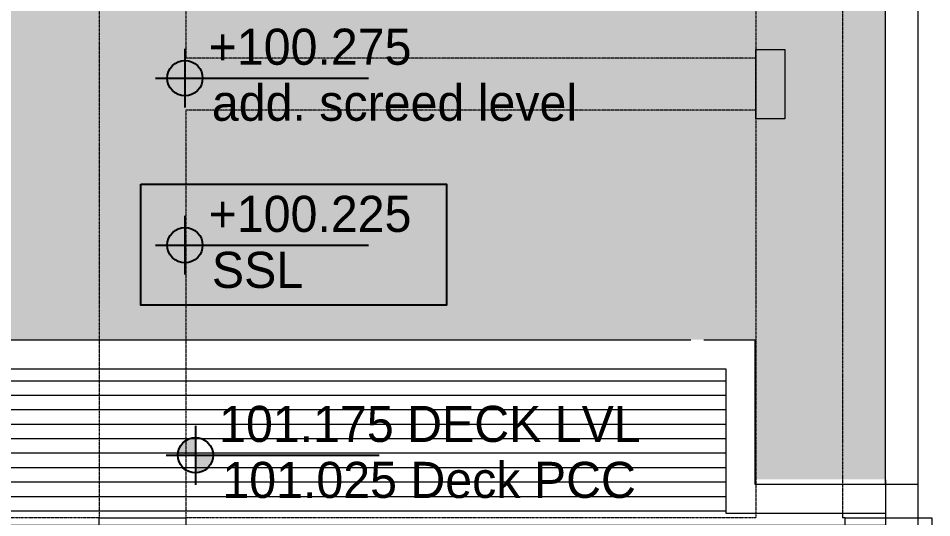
# Model space of a CAD drawing. Header units: millimetres. Extents: x 7964926 to 16080295, y -6277184 to -2986664.
# Drawn here: x 8109061 to 8116961, y -3115310 to -3110989 of the extents above; entities that cross this region are included whole.
import ezdxf

# ---------------------------------------------------------------- set-up
doc = ezdxf.new("R2010")
doc.units = ezdxf.units.MM
doc.header["$LTSCALE"] = 2000
doc.header["$MEASUREMENT"] = 0
doc.linetypes.add('HIDDEN', pattern=[0.375, 0.25, -0.125])
for name, color, linetype, lineweight in [('L-ELE1', 34, 'Continuous', 20), ('L-HATCH', 8, 'Continuous', 5), ('L-HATCH-1', 9, 'Continuous', 5), ('STR-Podium Beam', 8, 'Continuous', 15), ('STR-Podium Column', 250, 'Continuous', 15)]:
    doc.layers.add(name, color=color, linetype=linetype, lineweight=lineweight)
doc.layers.add('L-FL', color=7, linetype='Continuous')
doc.styles.add('Century Gothic', font='GOTHIC.TTF')
doc.styles.get("Standard").update_dxf_attribs({"font": 'romans.shx', "width": 0.75})
pattern_1 = [(180, (0, 0), (-7.105427357601002e-15, -125), [])]
pattern_2 = [(0, (0.1326888995245099, -1.899152994155884e-05), (0, 249.9808813888389), [249.9808813888389, -249.9808813888389]), (45, (250.113570288755, -1.899152994155884e-05), (0, 249.9808813879382), [62.49522034720972, -228.5359121063822, 62.49522034720972, -353.5263527938022])]

# ---------------------------------------------------------------- blocks, each defined once
blk = doc.blocks.new('finish lvl')
h = blk.add_hatch(color=256)
edge = h.paths.add_edge_path()
edge.add_ellipse((0.03779312691722225, 0.003030802937928456), major_axis=(-0.030468540123942, 0.030468540123942), ratio=0.9999999999984531, start_angle=-45.0000000000443, end_angle=45.00000000010281)
edge.add_line((-0.005295895751714852, 0.003030802937701083), (0.03779312691722236, 0.003030802937701083))
edge.add_line((0.03779312691722225, 0.003030802937928456), (0.03779312691722225, 0.04611982560686556))
edge = h.paths.add_edge_path()
edge.add_ellipse((0.03779312691722225, 0.003030802937928456), major_axis=(-0.030468540123909, 0.030468540123909), ratio=0.9999999999995983, start_angle=134.9999999999885, end_angle=224.999999999953)
edge.add_line((0.0808821495866141, 0.003030802938383204), (0.03779312691767689, 0.003030802938383204))
edge.add_line((0.03779312691722225, 0.003030802937928456), (0.03779312691722225, -0.04005821973088135))
for p, q in [((0.03779312691676751, 0.07484584072017242), (0.03779312691722225, -0.06878423484386076)), ((-0.03402191086343009, 0.00303080293815583), (0.4857257542894331, 0.003030802937473709))]:
    blk.add_line(p, q)
blk.add_ellipse((0.037793126917677, 0.00303080293815583), major_axis=(-0.030468540123953, 0.030468540123953), ratio=0.9999999999978331, start_param=1.570796326794534, end_param=7.85398163397412)
at = {"layer": 'L-FL'}
for tag, p in [('%%P0.00', (0.1256311287966128, 0.03566715156830469)), ('FIN.LVL.', (0.1074625354408454, -0.1030079454646966))]:
    blk.add_attdef(tag, p, '', height=0.08000000000000004, dxfattribs=at)

msp = doc.modelspace()

# ---------------------------------------------------------------- hatches: boundary and pattern name
at = {"layer": 'L-HATCH'}
h = msp.add_hatch(dxfattribs=at)
h.set_pattern_fill('FLEX', color=144, scale=999.9235255553555)
h.set_pattern_definition(pattern_2)
edge = h.paths.add_edge_path()
edge.add_line((8105716.184867311, -3113770.825461352), (8109817.136934438, -3113770.825461352))
edge.add_line((8109817.136934438, -3113770.825461352), (8115440.507234343, -3113770.825461352))
edge.add_line((8115440.507234343, -3113770.825461352), (8115440.507300255, -3114976.500117209))
edge.add_line((8115440.507300255, -3114976.500117209), (8116561.676923888, -3114976.500117208))
edge.add_line((8116561.676923888, -3114976.500117208), (8116561.676857978, -3110650.977637717))
edge.add_line((8116561.676857978, -3110650.977637717), (8115336.72906274, -3110650.977637717))
edge.add_arc((8115558.208067137, -3110490.784043667), 273.3403317537674, 168.3404415598616, 215.8778472101862, ccw=False)
edge.add_arc((8115670.077083364, -3110439.953841322), 379.5947891880553, 132.704076375571, 179.3342211106306, ccw=False)
edge.add_line((8115412.631359465, -3110161.002406077), (8115584.450902899, -3109978.946432582))
edge.add_arc((8115431.83823369, -3109807.014207944), 229.8941423174021, 311.593308730179, 359.1155378400141)
edge.add_line((8115661.704985345, -3109810.562891565), (8115661.704985343, -3109311.677317603))
edge.add_arc((8115431.838233678, -3109315.226001203), 229.8941423273329, 0.8844621546085707, 48.40669126983853)
edge.add_line((8115584.450902893, -3109143.293776557), (8115412.631357814, -3108961.237801318))
edge.add_arc((8115670.077173411, -3108682.286322148), 379.5948836580907, 180.6572865164933, 227.2959179498542, ccw=False)
edge.add_line((8115290.507267299, -3108686.640868476), (8115290.507267299, -3107835.606628669))
edge.add_line((8115290.507267299, -3107835.606628669), (8105681.12302509, -3107835.606628669))
edge.add_line((8105681.12302509, -3107835.606628669), (8105681.12302509, -3111427.340725018))
edge.add_arc((8105286.630053628, -3111432.042944109), 394.5209948744404, -47.220570365164974, 0.6829134341969052, ccw=False)
edge.add_line((8105554.579969319, -3111721.610998421), (8105382.163696885, -3111904.214344855))
edge.add_arc((8105524.863460223, -3112064.978768239), 214.9614437118695, 131.5933087295775, 180.9146674386749)
edge.add_line((8105309.929407173, -3112068.410258021), (8105309.92940717, -3112560.198464771))
edge.add_arc((8105433.870896074, -3112598.70973077), 129.7867877735875, 162.738865126319, 246.7555357099193)
edge.add_line((8105382.649880407, -3112717.961639915), (8105554.930241088, -3112900.505884599))
edge.add_arc((8105286.839509692, -3113189.657413231), 394.311104041888, 0.6253859134362756, 47.16444589751018, ccw=False)
edge.add_line((8105681.127125216, -3113185.353575923), (8105681.127125216, -3113685.767719257))
edge.add_arc((8105760.727279698, -3113702.713039739), 81.38383426657452, 167.9822433227928, 236.8171471052329)
edge = h.paths.add_edge_path()
edge.add_line((8105151.037281119, -3127761.98386134), (8105131.564699802, -3127747.865067179))
edge.add_line((8105131.564699802, -3127747.865067179), (8105131.166725991, -3127733.379495986))
edge.add_arc((8105138.946737049, -3127749.178874682), 17.61104594344128, 116.2167936396463, 313.3561983986538)
edge = h.paths.add_edge_path()
edge.add_line((8105681.127125218, -3119085.47625423), (8105681.127125216, -3128334.768865618))
edge.add_line((8105681.127125216, -3128334.768865618), (8105706.509442106, -3135932.662485861))
edge.add_line((8105706.509442106, -3135932.662485861), (8115315.871309577, -3135847.268198682))
edge.add_line((8115315.871309577, -3135847.268198682), (8115290.973914308, -3134308.073934934))
edge.add_arc((8115650.330909558, -3134289.441422008), 359.8397151137417, 128.7613783150329, 182.9681047922072, ccw=False)
edge.add_line((8115425.04305936, -3134008.852745959), (8115827.452129106, -3133717.081935965))
edge.add_arc((8115794.735602492, -3133685.117337495), 45.73955256666306, 315.6660423493832, 361.0368023923993)
edge.add_line((8115840.467666525, -3133684.289697311), (8115840.467666526, -3133137.021195543))
edge.add_arc((8115794.735602491, -3133137.848835721), 45.73955256920438, 1.036802385337328, 63.77729529583176)
edge.add_line((8115814.946144142, -3133096.816645), (8115453.677766948, -3132834.875314724))
edge.add_arc((8115650.330911179, -3132533.52475044), 359.8397167217655, 180.5415406440998, 236.8726313872316, ccw=False)
edge.add_line((8115290.5072673, -3132536.925785075), (8115290.507267301, -3132487.317886342))
edge.add_line((8115290.507267301, -3132487.317886342), (8115290.507267301, -3122391.089562836))
edge.add_arc((8115650.330909554, -3122387.688526927), 359.8397151085879, 128.7613783187398, 180.5415408493239, ccw=False)
edge.add_line((8115425.043059342, -3122107.099850897), (8115827.452129103, -3121815.32904089))
edge.add_arc((8115794.73560246, -3121783.364442405), 45.73955259806812, 315.6660423625381, 361.0368023817668)
edge.add_line((8115840.467666524, -3121782.53680223), (8115840.467666525, -3121235.268300523))
edge.add_arc((8115794.735602493, -3121236.095940645), 45.739552564477, 1.036802316018615, 63.77729528517038)
edge.add_line((8115814.946144151, -3121195.063749932), (8115453.677766955, -3120933.122419655))
edge.add_arc((8115650.330911158, -3120631.771855378), 359.8397167001379, 180.4295573472582, 236.8726313904736, ccw=False)
edge.add_line((8115290.50130732, -3120634.469616843), (8115333.207416412, -3115976.892942751))
edge.add_line((8115333.207416412, -3115976.892942751), (8105681.127125216, -3115969.965342272))
edge.add_line((8105681.127125216, -3115969.965342272), (8105681.127125216, -3116091.115116857))
edge.add_line((8105681.127125216, -3116091.115116857), (8105681.127125216, -3117329.559584731))
edge.add_arc((8105306.337891366, -3117331.844394577), 374.7961981736775, -53.05827174747958, 0.3492852186719233, ccw=False)
edge.add_line((8105531.591333225, -3117631.399192729), (8105151.372903071, -3117906.613716237))
edge.add_arc((8105164.036669709, -3117936.967828513), 32.8898634461158, 112.6459472224902, 181.9942069846069)
edge.add_line((8105131.166725992, -3117938.112344812), (8105131.166725991, -3118484.086885284))
edge.add_arc((8105185.751352221, -3118475.630506929), 55.23578328838866, 188.8063880770524, 258.2571933847736)
edge.add_line((8105174.509830116, -3118529.710262257), (8105532.282214179, -3118788.66991473))
edge.add_arc((8105306.33589674, -3119087.704514271), 374.7978522973824, 0.34063868648291873, 52.92582108327201, ccw=False)
h = msp.add_hatch(dxfattribs=at)
h.set_pattern_fill('FLEX', color=144, scale=999.9235255553555)
h.set_pattern_definition(pattern_2)
edge = h.paths.add_edge_path()
edge.add_line((8105716.184867311, -3113770.825461352), (8109817.136934438, -3113770.825461352))
edge.add_line((8109817.136934438, -3113770.825461352), (8115440.507234343, -3113770.825461352))
edge.add_line((8115440.507234343, -3113770.825461352), (8115440.507300255, -3114976.500117209))
edge.add_line((8115440.507300255, -3114976.500117209), (8116561.676923888, -3114976.500117208))
edge.add_line((8116561.676923888, -3114976.500117208), (8116561.676857978, -3110650.977637717))
edge.add_line((8116561.676857978, -3110650.977637717), (8115336.72906274, -3110650.977637717))
edge.add_arc((8115558.208067137, -3110490.784043667), 273.3403317537674, 168.3404415598616, 215.8778472101862, ccw=False)
edge.add_arc((8115670.077083364, -3110439.953841322), 379.5947891880553, 132.704076375571, 179.3342211106306, ccw=False)
edge.add_line((8115412.631359465, -3110161.002406077), (8115584.450902899, -3109978.946432582))
edge.add_arc((8115431.83823369, -3109807.014207944), 229.8941423174021, 311.593308730179, 359.1155378400141)
edge.add_line((8115661.704985345, -3109810.562891565), (8115661.704985343, -3109311.677317603))
edge.add_arc((8115431.838233678, -3109315.226001203), 229.8941423273329, 0.8844621546085707, 48.40669126983853)
edge.add_line((8115584.450902893, -3109143.293776557), (8115412.631357814, -3108961.237801318))
edge.add_arc((8115670.077173411, -3108682.286322148), 379.5948836580907, 180.6572865164933, 227.2959179498542, ccw=False)
edge.add_line((8115290.507267299, -3108686.640868476), (8115290.507267299, -3107835.606628669))
edge.add_line((8115290.507267299, -3107835.606628669), (8105681.12302509, -3107835.606628669))
edge.add_line((8105681.12302509, -3107835.606628669), (8105681.12302509, -3111427.340725018))
edge.add_arc((8105286.630053628, -3111432.042944109), 394.5209948744404, -47.220570365164974, 0.6829134341969052, ccw=False)
edge.add_line((8105554.579969319, -3111721.610998421), (8105382.163696885, -3111904.214344855))
edge.add_arc((8105524.863460223, -3112064.978768239), 214.9614437118695, 131.5933087295775, 180.9146674386749)
edge.add_line((8105309.929407173, -3112068.410258021), (8105309.92940717, -3112560.198464771))
edge.add_arc((8105433.870896074, -3112598.70973077), 129.7867877735875, 162.738865126319, 246.7555357099193)
edge.add_line((8105382.649880407, -3112717.961639915), (8105554.930241088, -3112900.505884599))
edge.add_arc((8105286.839509692, -3113189.657413231), 394.311104041888, 0.6253859134362756, 47.16444589751018, ccw=False)
edge.add_line((8105681.127125216, -3113185.353575923), (8105681.127125216, -3113685.767719257))
edge.add_arc((8105760.727279698, -3113702.713039739), 81.38383426657452, 167.9822433227928, 236.8171471052329)
edge = h.paths.add_edge_path()
edge.add_line((8105151.037281119, -3127761.98386134), (8105131.564699802, -3127747.865067179))
edge.add_line((8105131.564699802, -3127747.865067179), (8105131.166725991, -3127733.379495986))
edge.add_arc((8105138.946737049, -3127749.178874682), 17.61104594344128, 116.2167936396463, 313.3561983986538)
edge = h.paths.add_edge_path()
edge.add_line((8105681.127125218, -3119085.47625423), (8105681.127125216, -3128334.768865618))
edge.add_line((8105681.127125216, -3128334.768865618), (8105706.509442106, -3135932.662485861))
edge.add_line((8105706.509442106, -3135932.662485861), (8115315.871309577, -3135847.268198682))
edge.add_line((8115315.871309577, -3135847.268198682), (8115290.973914308, -3134308.073934934))
edge.add_arc((8115650.330909558, -3134289.441422008), 359.8397151137417, 128.7613783150329, 182.9681047922072, ccw=False)
edge.add_line((8115425.04305936, -3134008.852745959), (8115827.452129106, -3133717.081935965))
edge.add_arc((8115794.735602492, -3133685.117337495), 45.73955256666306, 315.6660423493832, 361.0368023923993)
edge.add_line((8115840.467666525, -3133684.289697311), (8115840.467666526, -3133137.021195543))
edge.add_arc((8115794.735602491, -3133137.848835721), 45.73955256920438, 1.036802385337328, 63.77729529583176)
edge.add_line((8115814.946144142, -3133096.816645), (8115453.677766948, -3132834.875314724))
edge.add_arc((8115650.330911179, -3132533.52475044), 359.8397167217655, 180.5415406440998, 236.8726313872316, ccw=False)
edge.add_line((8115290.5072673, -3132536.925785075), (8115290.507267301, -3132487.317886342))
edge.add_line((8115290.507267301, -3132487.317886342), (8115290.507267301, -3122391.089562836))
edge.add_arc((8115650.330909554, -3122387.688526927), 359.8397151085879, 128.7613783187398, 180.5415408493239, ccw=False)
edge.add_line((8115425.043059342, -3122107.099850897), (8115827.452129103, -3121815.32904089))
edge.add_arc((8115794.73560246, -3121783.364442405), 45.73955259806812, 315.6660423625381, 361.0368023817668)
edge.add_line((8115840.467666524, -3121782.53680223), (8115840.467666525, -3121235.268300523))
edge.add_arc((8115794.735602493, -3121236.095940645), 45.739552564477, 1.036802316018615, 63.77729528517038)
edge.add_line((8115814.946144151, -3121195.063749932), (8115453.677766955, -3120933.122419655))
edge.add_arc((8115650.330911158, -3120631.771855378), 359.8397167001379, 180.4295573472582, 236.8726313904736, ccw=False)
edge.add_line((8115290.50130732, -3120634.469616843), (8115333.207416412, -3115976.892942751))
edge.add_line((8115333.207416412, -3115976.892942751), (8105681.127125216, -3115969.965342272))
edge.add_line((8105681.127125216, -3115969.965342272), (8105681.127125216, -3116091.115116857))
edge.add_line((8105681.127125216, -3116091.115116857), (8105681.127125216, -3117329.559584731))
edge.add_arc((8105306.337891366, -3117331.844394577), 374.7961981736775, -53.05827174747958, 0.3492852186719233, ccw=False)
edge.add_line((8105531.591333225, -3117631.399192729), (8105151.372903071, -3117906.613716237))
edge.add_arc((8105164.036669709, -3117936.967828513), 32.8898634461158, 112.6459472224902, 181.9942069846069)
edge.add_line((8105131.166725992, -3117938.112344812), (8105131.166725991, -3118484.086885284))
edge.add_arc((8105185.751352221, -3118475.630506929), 55.23578328838866, 188.8063880770524, 258.2571933847736)
edge.add_line((8105174.509830116, -3118529.710262257), (8105532.282214179, -3118788.66991473))
edge.add_arc((8105306.33589674, -3119087.704514271), 374.7978522973824, 0.34063868648291873, 52.92582108327201, ccw=False)
at = {"layer": 'L-HATCH-1'}
h = msp.add_hatch(dxfattribs=at)
h.set_pattern_fill('ANSI31', color=8, scale=1000, angle=135)
h.set_pattern_definition(pattern_1)
edge = h.paths.add_edge_path()
edge.add_line((8116561.676857978, -3110400.977637717), (8116561.676857978, -3109809.965259505))
edge.add_line((8116561.676857978, -3109809.965259505), (8120861.386216661, -3109809.965259501))
edge.add_line((8120861.386216661, -3109809.965259501), (8120861.386216657, -3107047.465300776))
edge.add_line((8120861.386216657, -3107047.465300776), (8119811.442320071, -3107047.465300777))
edge.add_line((8119811.442320071, -3107047.465300777), (8119811.330211978, -3102411.19398376))
edge.add_line((8119811.330211978, -3102411.19398376), (8103311.19037584, -3102409.965351868))
edge.add_line((8103311.19037584, -3102409.965351868), (8103311.190375841, -3107009.965297994))
edge.add_line((8103311.190375841, -3107009.965297994), (8102880.487513148, -3107009.965298528))
edge.add_line((8102880.487513148, -3107009.965298528), (8102880.487513147, -3108457.147439276))
edge.add_line((8102880.487513147, -3108457.147439276), (8102412.723362833, -3108462.783119264))
edge.add_line((8102412.723362833, -3108462.783119264), (8102419.922569249, -3109584.965310377))
edge.add_line((8102419.922569249, -3109584.965310377), (8102703.816322662, -3109584.965310376))
edge.add_line((8102703.816322662, -3109584.965310376), (8102703.816322662, -3113534.965310376))
edge.add_line((8102703.816322662, -3113534.965310376), (8102412.723362832, -3113534.965310376))
edge.add_line((8102412.723362832, -3113534.965310376), (8102419.922569244, -3114662.783109311))
edge.add_line((8102419.922569244, -3114662.783109311), (8102880.487513148, -3114657.147449227))
edge.add_line((8102880.487513148, -3114657.147449227), (8102880.487513146, -3116409.96527927))
edge.add_line((8102880.487513146, -3116409.96527927), (8102411.322965985, -3116409.96527927))
edge.add_line((8102411.322965985, -3116409.96527927), (8102413.992901682, -3117536.193983768))
edge.add_line((8102413.992901682, -3117536.193983768), (8102703.704214571, -3117536.193983767))
edge.add_line((8102703.704214571, -3117536.193983767), (8102703.704214569, -3121486.193983767))
edge.add_line((8102703.704214569, -3121486.193983767), (8102411.322965998, -3121484.965310378))
edge.add_line((8102411.322965998, -3121484.965310378), (8102411.322965998, -3122634.965227405))
edge.add_line((8102411.322965998, -3122634.965227405), (8102880.487513147, -3122634.965227405))
edge.add_line((8102880.487513147, -3122634.965227405), (8102880.487513147, -3124334.965227405))
edge.add_line((8102880.487513147, -3124334.965227405), (8102441.322966038, -3124334.965227405))
edge.add_line((8102441.322966038, -3124334.965227405), (8102441.322966024, -3125486.193983769))
edge.add_line((8102441.322966024, -3125486.193983769), (8102703.704214571, -3125486.193983768))
edge.add_line((8102703.704214571, -3125486.193983768), (8102703.704214569, -3129436.193983768))
edge.add_line((8102703.704214569, -3129436.193983768), (8102441.322966026, -3129434.965310379))
edge.add_line((8102441.322966026, -3129434.965310379), (8102441.322966024, -3130584.965310377))
edge.add_line((8102441.322966024, -3130584.965310377), (8102880.487513147, -3130584.965227405))
edge.add_line((8102880.487513147, -3130584.965227405), (8102880.487513147, -3132009.965268764))
edge.add_line((8102880.487513147, -3132009.965268764), (8103311.190375841, -3132009.965350387))
edge.add_line((8103311.190375841, -3132009.965350387), (8103311.19037584, -3134059.963084702))
edge.add_line((8103311.19037584, -3134059.963084702), (8102416.190326491, -3134059.969886513))
edge.add_line((8102416.190326491, -3134059.969886513), (8102416.19032649, -3134347.465310586))
edge.add_line((8102416.19032649, -3134347.465310586), (8102636.322966036, -3134347.465310586))
edge.add_line((8102636.322966036, -3134347.465310586), (8102636.322966036, -3137347.465310586))
edge.add_line((8102636.322966036, -3137347.465310586), (8104143.1326889, -3137347.465310587))
edge.add_line((8104143.1326889, -3137347.465310587), (8105141.28041453, -3137347.46531059))
edge.add_line((8105141.28041453, -3137347.46531059), (8105141.28041453, -3137522.467864247))
edge.add_line((8105141.28041453, -3137522.467864247), (8115941.322966032, -3137522.467864247))
edge.add_line((8115941.322966032, -3137522.467864247), (8115941.322966032, -3137347.46531059))
edge.add_line((8115941.322966032, -3137347.46531059), (8120253.717501316, -3137347.465310592))
edge.add_line((8120253.717501316, -3137347.465310592), (8120253.717501311, -3133785.579647074))
edge.add_line((8120253.717501311, -3133785.579647074), (8118940.190326476, -3133784.350973684))
edge.add_line((8118940.190326476, -3133784.350973684), (8118940.190326478, -3129084.965310378))
edge.add_line((8118940.190326478, -3129084.965310378), (8120253.717501305, -3129086.193983768))
edge.add_line((8120253.717501305, -3129086.193983768), (8120253.717501305, -3125834.08647194))
edge.add_line((8120253.717501305, -3125834.08647194), (8118940.190326476, -3125834.965300784))
edge.add_line((8118940.190326476, -3125834.965300784), (8118940.190326475, -3121134.96530078))
edge.add_line((8118940.190326475, -3121134.96530078), (8120253.717501307, -3121136.193983767))
edge.add_line((8120253.717501307, -3121136.193983767), (8120253.717501309, -3117386.193983771))
edge.add_line((8120253.717501309, -3117386.193983771), (8119541.210857939, -3117386.19398377))
edge.add_line((8119541.210857939, -3117386.19398377), (8118915.190326477, -3117386.19398377))
edge.add_line((8118915.190326477, -3117386.19398377), (8118915.190326477, -3117209.965310378))
edge.add_line((8118915.190326477, -3117209.965310378), (8117742.60878812, -3117209.965310383))
edge.add_line((8117742.60878812, -3117209.965310383), (8117742.60878812, -3115759.965217923))
edge.add_line((8117742.60878812, -3115759.965217923), (8116895.940985912, -3115759.965217922))
edge.add_line((8116895.940985912, -3115759.965217922), (8116711.715412561, -3121149.346814795))
edge.add_line((8116711.715412561, -3121149.346814795), (8116711.163910397, -3121868.830995332))
edge.add_line((8116711.163910397, -3121868.830995332), (8116150.841821559, -3121879.88875505))
edge.add_line((8116150.841821559, -3121879.88875505), (8116017.905224047, -3122020.891132474))
edge.add_line((8116017.905224047, -3122020.891132474), (8115660.934879238, -3122279.716130418))
edge.add_arc((8115725.532238997, -3122386.543727885), 124.8397151091263, 121.1608474873349, 180.0000000002137)
edge.add_line((8115600.692523887, -3122386.543727886), (8115600.708596743, -3124029.443491357))
edge.add_line((8115600.708596743, -3124029.443491357), (8115810.708596743, -3124059.965339752))
edge.add_line((8115810.708596743, -3124059.965339752), (8115810.708596743, -3122909.965319007))
edge.add_line((8115810.708596743, -3122909.965319007), (8116985.708596743, -3122909.965339751))
edge.add_line((8116985.708596743, -3122909.965339751), (8116985.708596743, -3124059.965339752))
edge.add_line((8116985.708596743, -3124059.965339752), (8115600.708596743, -3124059.965298262))
edge.add_line((8115600.708596743, -3124059.965298262), (8115600.708596743, -3130849.312614121))
edge.add_line((8115600.708596743, -3130849.312614121), (8115810.708596743, -3130859.96529826))
edge.add_line((8115810.708596743, -3130859.96529826), (8116985.708596743, -3130859.96529826))
edge.add_line((8116985.708596743, -3130859.96529826), (8116985.708596743, -3132009.965298261))
edge.add_line((8116985.708596743, -3132009.965298261), (8115810.708596743, -3132009.965298261))
edge.add_line((8115810.708596743, -3132009.965298261), (8115810.708596743, -3130859.96529826))
edge.add_line((8115810.708596743, -3130859.96529826), (8115600.708596743, -3130858.049780852))
edge.add_line((8115600.708596743, -3130858.049780852), (8115600.708596743, -3132234.965298261))
edge.add_line((8115600.708596743, -3132234.965298261), (8115600.708596743, -3132534.383148881))
edge.add_arc((8115725.532240612, -3132532.379951403), 124.839716712338, 180.9194164320881, 238.839152724372)
edge.add_line((8115660.934880418, -3132639.207550481), (8116033.320532825, -3132908.404901034))
edge.add_arc((8115869.936931935, -3133136.704036676), 280.7395525654132, 17.753657854552785, 54.41037601374711, ccw=False)
edge.add_line((8116137.306638006, -3133051.099500288), (8116711.715412561, -3133051.099709947))
edge.add_line((8116711.715412561, -3133051.099709947), (8116711.163910397, -3133770.583890484))
edge.add_line((8116711.163910397, -3133770.583890484), (8116961.290214956, -3137582.955752665))
edge.add_line((8116961.290214956, -3137582.955752665), (8105121.6326889, -3137347.465310587))
edge.add_line((8105121.6326889, -3137347.465310587), (8104205.6326889, -3137347.465310586))
edge.add_line((8104205.6326889, -3137347.465310586), (8104378.675898775, -3128643.312272625))
edge.add_line((8104378.675898775, -3128643.312272625), (8105125.645063847, -3127490.693032214))
edge.add_line((8105125.645063847, -3127490.693032214), (8105431.127125215, -3127172.630555966))
edge.add_line((8105431.127125215, -3127172.630555966), (8104323.102814713, -3118537.168929835))
edge.add_line((8104323.102814713, -3118537.168929835), (8104073.017573085, -3106120.077328049))
edge.add_line((8104073.017573085, -3106120.077328049), (8116961.290214954, -3106120.086752391))
edge.add_line((8116961.290214954, -3106120.086752391), (8116961.290214954, -3106988.000018992))
edge.add_line((8116961.290214954, -3106988.000018992), (8116961.190375843, -3107009.965298262))
edge.add_line((8116961.190375843, -3107009.965298262), (8116961.190375843, -3108101.500018992))
edge.add_line((8116961.190375843, -3108101.500018992), (8116960.708596743, -3108159.965343953))
edge.add_line((8116960.708596743, -3108159.965343953), (8115600.708596743, -3108159.965298262))
edge.add_line((8115600.708596743, -3108159.965298262), (8115591.760549638, -3108683.930735458))
edge.add_arc((8115696.330455733, -3108681.64503576), 104.5948836408074, 181.2521776109831, 230.8773361972376)
edge.add_line((8115630.332890569, -3108762.789419892), (8115828.838572207, -3108971.8534567))
edge.add_arc((8115935.806819743, -3108987.670208932), 108.1312888678294, 171.588962854148, 266.2270978451942)
edge.add_line((8115928.691566168, -3109095.567144935), (8116460.468593607, -3109112.3719591))
edge.add_arc((8115636.029509325, -3109381.705228621), 867.3178274210791, -18.79382250750251, 18.091525616182707, ccw=False)
edge.add_line((8116457.105419911, -3109661.123486464), (8115928.691566168, -3109661.523860401))
edge.add_arc((8114798.836981838, -3109304.878861747), 1184.806750824163, 310.3406061359952, 342.4814034222089, ccw=False)
edge.add_arc((8115750.851093821, -3110341.069949554), 227.9594346925773, 144.2702499325668, 195.2362559694539)
edge.add_arc((8115616.697392369, -3110405.687000194), 85.92220461683934, 61.97501844281271, 176.8580662513909, ccw=False)
edge.add_arc((8115677.264776237, -3110416.944865548), 89.4157904567109, 103.0539988727216, 169.7133596809079)
edge.add_line((8115589.286192376, -3110400.977637717), (8117311.190326483, -3110360.403652722))
edge = h.paths.add_edge_path(flags=17)
edge.add_line((8105431.127125215, -3126938.549311741), (8105403.053423803, -3126652.511501126))
edge.add_arc((8105389.756828708, -3126610.931130337), 43.65462949287328, 287.7332668448297, 404.4265933365517)
edge.add_line((8105420.932688941, -3126580.373113142), (8105411.321561492, -3119087.247767612))
edge.add_arc((8105347.084699034, -3119070.080726832), 66.49121586833614, 345.0376007806126, 404.0845611728346)
edge.add_line((8105394.846256386, -3119023.82150692), (8104995.973780564, -3118720.327014512))
edge.add_arc((8105213.277840293, -3118483.911920027), 321.1123654969813, 195.6114146562588, 227.4119210139676, ccw=False)
edge.add_line((8104904.011639876, -3118570.327014512), (8104323.102814713, -3118570.019759343))
edge.add_line((8104323.102814713, -3118570.019759343), (8105431.127125215, -3127099.828189509))
edge.add_line((8105431.127125215, -3127099.828189509), (8105471.132711448, -3127099.828007566))
edge.add_arc((8105590.136276376, -3126984.707782838), 165.573290741909, 163.8126135475489, 224.0497394430217, ccw=False)
edge = h.paths.add_edge_path(flags=17)
edge.add_line((8115624.496884177, -3120703.953801917), (8116018.80702491, -3120996.93351244))
edge.add_arc((8115869.936931939, -3121234.9511416), 280.7395525603951, 17.753657871160613, 57.9757395633647, ccw=False)
edge.add_line((8116137.30663798, -3121149.346605136), (8116711.715412561, -3121149.346814795))
edge.add_line((8116711.715412561, -3121149.346814795), (8116898.6326889, -3116102.500018992))
edge.add_line((8116898.6326889, -3116102.500018992), (8116895.940985912, -3115759.965268178))
edge.add_line((8116895.940985912, -3115759.965268178), (8116561.676857978, -3115759.965167665))
edge.add_line((8116561.676857978, -3115759.965167665), (8116561.676857978, -3115639.837302607))
edge.add_line((8116561.676857978, -3115639.837302607), (8115600.702636761, -3115719.965342272))
edge.add_line((8115600.702636761, -3115719.965342272), (8115600.702636761, -3115760.094155817))
edge.add_line((8115600.702636761, -3115760.094155817), (8115600.702636762, -3120613.000018992))
edge.add_arc((8115733.762581473, -3120626.779733626), 133.7715568500009, 174.0875140150544, 215.233458436352)
edge = h.paths.add_edge_path(flags=16)
edge.add_line((8104312.421790217, -3128667.610513216), (8104911.556814768, -3127859.758453134))
edge.add_arc((8105161.898790051, -3127732.70101807), 280.7395525989976, 206.9094101013066, 221.758967671468)
edge.add_arc((8105173.474667757, -3127772.526474365), 265.5007965567514, 190.1495188532884, 213.6572126423418, ccw=False)
edge.add_line((8104912.128627156, -3127819.312370045), (8105431.127125216, -3127183.797683868))
edge.add_line((8105431.127125216, -3127183.797683868), (8104312.421790217, -3128667.610513216))
edge = h.paths.add_edge_path(flags=17)
edge.add_line((8105431.127125216, -3128181.609089293), (8105431.127125217, -3127191.933323149))
edge.add_line((8105431.127125217, -3127191.933323149), (8105041.19032649, -3127684.965300988))
edge.add_line((8105041.19032649, -3127684.965300988), (8104661.496948195, -3128196.930159139))
edge.add_line((8104661.496948195, -3128196.930159139), (8104378.692008905, -3128643.429906359))
edge.add_line((8104378.692008905, -3128643.429906359), (8104203.1326889, -3137347.465310587))
edge.add_line((8104203.1326889, -3137347.465310587), (8105129.632688899, -3137347.465310587))
edge.add_line((8105129.632688899, -3137347.465310587), (8116961.290214956, -3137573.70787422))
edge.add_line((8116961.290214956, -3137573.70787422), (8116711.163910397, -3133770.583890484))
edge.add_line((8116711.163910397, -3133770.583890484), (8116135.175759252, -3133770.583890484))
edge.add_line((8116135.175759252, -3133770.583890484), (8116059.441634299, -3133906.440549012))
edge.add_line((8116059.441634299, -3133906.440549012), (8115640.71062346, -3134211.014448399))
edge.add_arc((8115680.622833312, -3134290.044611981), 88.53672261290137, 116.7949178054011, 178.1280051066715)
edge.add_line((8115592.133362555, -3134287.152412802), (8115595.932863312, -3136139.965342271))
edge.add_line((8115595.932863312, -3136139.965342271), (8105426.447888371, -3136139.965342271))
edge.add_line((8105426.447888371, -3136139.965342271), (8105416.127125217, -3128336.231064209))
edge.add_line((8105416.127125217, -3128336.231064209), (8105431.127125216, -3128181.609089294))
edge = h.paths.add_edge_path(flags=17)
edge.add_line((8105223.239570512, -3111690.273203996), (8105415.037084311, -3111487.049039368))
edge.add_arc((8105337.93943216, -3111432.216713076), 94.60777966839167, 324.5793274068771, 361.3165928300502)
edge.add_line((8105432.522235106, -3111430.042923595), (8105432.522235107, -3107601.538800206))
edge.add_line((8105432.522235107, -3107601.538800206), (8115806.234573191, -3107584.965351867))
edge.add_line((8115806.234573191, -3107584.965351867), (8115815.182620295, -3107009.965298262))
edge.add_line((8115815.182620295, -3107009.965298262), (8116717.84522941, -3107009.965298262))
edge.add_line((8116717.84522941, -3107009.965298262), (8116961.290214954, -3106984.965347068))
edge.add_line((8116961.290214954, -3106984.965347068), (8116961.290214954, -3106736.193983769))
edge.add_line((8116961.290214954, -3106736.193983769), (8116961.290214954, -3106120.086752391))
edge.add_line((8116961.290214954, -3106120.086752391), (8104073.017573085, -3106120.077328049))
edge.add_line((8104073.017573085, -3106120.077328049), (8104322.55131255, -3117853.948588836))
edge.add_line((8104322.55131255, -3117853.948588836), (8104903.840166016, -3117850.844368078))
edge.add_arc((8105214.039691249, -3117937.107971071), 321.9707357141829, 132.7936983786886, 164.459245565609, ccw=False)
edge.add_line((8104995.305458544, -3117700.844368078), (8105378.428861086, -3117415.801991682))
edge.add_arc((8105306.303481347, -3117332.960619379), 109.8397167131255, 311.0442785270515, 360.000000002429)
edge.add_line((8105416.14319806, -3117332.960619375), (8105432.522235107, -3113187.652413145))
edge.add_arc((8105337.93951554, -3113189.825438766), 94.6076787629176, 1.316131507984873, 51.26551253631696)
edge.add_line((8105397.136703774, -3113116.02634808), (8105207.347989138, -3112900.922116612))
edge.add_arc((8105532.03430638, -3112585.344544593), 452.7807510988187, 180.9953532639189, 224.1849338038555, ccw=False)
edge.add_line((8105079.321876603, -3112593.209942954), (8104550.908022858, -3112592.809569017))
edge.add_arc((8105887.539953414, -3112310.231585225), 1366.175404077446, 168.062842301409, 191.9371576982309, ccw=False)
edge.add_line((8104550.90802286, -3112027.653601424), (8105161.432506393, -3111877.476112703))
edge.add_arc((8105325.106999854, -3111827.710426614), 171.0729765965786, 126.54556259946571, 196.9120404398369, ccw=False)
h = msp.add_hatch(dxfattribs=at)
h.set_pattern_fill('ANSI31', color=8, scale=1000, angle=135)
h.set_pattern_definition(pattern_1)
h.paths.add_polyline_path([(8115180.702636763, -3115270.729318649), (8115180.702636761, -3114020.825461352), (8105432.522235107, -3114020.100813922), (8105432.522234536, -3115719.965342272), (8116561.676857978, -3115719.965342272), (8116561.676857978, -3115270.729318649)])

# ---------------------------------------------------------------- linework, layer by layer
at = {"layer": 'L-ELE1'}
for p, q in [((8116561.54416908, -3115020.729299658), (8116561.54416908, -3109809.965240511)), ((8105681.127125216, -3113770.825461352), (8109817.136934438, -3113770.825461352)), ((8109817.136934438, -3113770.825461352), (8114877.529676454, -3113770.825461352)), ((8114990.775144932, -3113770.825461352), (8115430.702636761, -3113770.825461352)), ((8115430.702636761, -3113770.825461352), (8115430.702636762, -3115020.729318649)), ((8115430.702636762, -3115020.729318649), (8116561.676857978, -3115020.729318649)), ((8116561.54416908, -3115020.729299658), (8116843.54416908, -3115020.729299658))]:
    msp.add_line(p, q, dxfattribs=at)
for points in [[(8117311.120888215, -3115549.96532328), (8116843.54416908, -3115549.965323279), (8116843.54416908, -3110041.965240511), (8117311.120888226, -3110041.965240511)], [(8116561.54416908, -3114980.729175308), (8116561.54416908, -3115759.965198929), (8117311.120888215, -3115759.965198931)]]:
    msp.add_lwpolyline(points, dxfattribs=at)
at = {"layer": 'L-FL', "ltscale": 0.5}
msp.add_lwpolyline([(8110119.780118281, -3112423.549669345), (8112765.404956341, -3112423.549669345), (8112765.404956341, -3113470.121470859), (8110119.780118281, -3113470.121470859)], close=True, dxfattribs=at)
at = {"layer": 'L-HATCH-1', "color": 251}
for p, q in [((8105430.994436316, -3114020.825442361), (8109817.004245538, -3114020.82544236)), ((8105431.127125216, -3114020.825461352), (8109817.136934438, -3114020.825461352)), ((8109817.004245538, -3114020.82544236), (8115180.569947861, -3114020.82544236)), ((8109817.136934438, -3114020.825461352), (8115180.702636761, -3114020.825461352)), ((8115180.569947861, -3114020.82544236), (8115180.569947863, -3115270.729299658)), ((8115180.702636761, -3114020.825461352), (8115180.702636763, -3115270.729318649)), ((8115180.569947863, -3115270.729299658), (8116561.54416908, -3115270.729299658)), ((8115180.702636763, -3115270.729318649), (8116561.676857978, -3115270.729318649))]:
    msp.add_line(p, q, dxfattribs=at)
at = {"layer": 'STR-Podium Beam', "linetype": 'HIDDEN', "lineweight": 5, "ltscale": 0.005}
for p, q in [((8109761.057686947, -3107809.965240724), (8109761.057686947, -3115309.965240722)), ((8109761.057686947, -3107809.965240724), (8109761.057686947, -3115309.965240722)), ((8110511.057686947, -3107809.965240724), (8110511.057686947, -3111334.965259557)), ((8110511.057686947, -3107809.965240724), (8110511.057686947, -3111334.965259557)), ((8115440.374578405, -3107809.965240724), (8115440.374578405, -3115309.965240723)), ((8115440.374578405, -3107809.965240724), (8115440.374578405, -3115309.965240723)), ((8116190.374578405, -3110459.965240728), (8116190.374578405, -3115309.965240723)), ((8116190.374578405, -3110459.965240728), (8116190.374578405, -3115309.965240723)), ((8115440.374578405, -3111334.965259557), (8110511.057686947, -3111334.965259557)), ((8115440.374578405, -3111334.965259557), (8110511.057686947, -3111334.965259557)), ((8110511.057686947, -3111784.965259557), (8110511.057686947, -3115309.965240722)), ((8115440.374578405, -3111784.965259557), (8110511.057686947, -3111784.965259557)), ((8110511.057686947, -3111784.965259557), (8110511.057686947, -3115309.965240722)), ((8115440.374578405, -3111784.965259557), (8110511.057686947, -3111784.965259557)), ((8109761.057686947, -3115309.965240723), (8105640.994436322, -3115309.965240723)), ((8109761.057686947, -3115309.965240723), (8105640.994436322, -3115309.965240723)), ((8115440.374578405, -3115309.965240723), (8110511.057686947, -3115309.965240723)), ((8115440.374578405, -3115309.965240723), (8110511.057686947, -3115309.965240723)), ((8116211.057686949, -3115309.965240723), (8116190.374578405, -3115309.965240723)), ((8116211.057686949, -3115309.965240723), (8116190.374578405, -3115309.965240723))]:
    msp.add_line(p, q, dxfattribs=at)
at = {"layer": 'STR-Podium Column', "color": 8, "linetype": 'ByBlock', "ltscale": 0.005}
for points in [[(8115440.374578403, -3111259.965240728), (8115690.374578403, -3111259.965240728), (8115690.374578403, -3111859.965240728), (8115440.374578403, -3111859.965240728)], [(8115440.374578403, -3111259.965240728), (8115690.374578403, -3111259.965240728), (8115690.374578403, -3111859.965240728), (8115440.374578403, -3111859.965240728)], [(8109761.057686947, -3115309.965240722), (8110511.057686947, -3115309.965240722), (8110511.057686947, -3115509.965240723), (8109761.057686947, -3115509.965240723)], [(8109761.057686947, -3115309.965240722), (8110511.057686947, -3115309.965240722), (8110511.057686947, -3115509.965240723), (8109761.057686947, -3115509.965240723)], [(8116211.057686949, -3115309.965240723), (8116961.057686949, -3115309.965240723), (8116961.057686949, -3115759.965240723), (8116211.057686949, -3115759.965240723)], [(8116211.057686949, -3115309.965240723), (8116961.057686949, -3115309.965240723), (8116961.057686949, -3115759.965240723), (8116211.057686949, -3115759.965240723)]]:
    msp.add_lwpolyline(points, close=True, dxfattribs=at)

# ---------------------------------------------------------------- block references
at = {"layer": 'L-FL', "ltscale": 0.5}
ref = msp.add_blockref('finish lvl', (8110368.804165509, -3111517.349503815), dxfattribs=dict(at, xscale=3544.205043828833, yscale=3544.205043828833, zscale=3544.205043828833, rotation=0.0002105369682294074))
ref.add_attrib('FIN.LVL.', 'add. screed level', (8110735.434467079, -3111875.896599565, 1.361913979066071e-06), dxfattribs={"ltscale": 0.5, "height": 312.4251000028843, "rotation": 0.0002105085646137511, "style": 'Century Gothic'})
ref.add_attrib('%%P0.00', '+100.275', (8110707.331937267, -3111391.506114836), dxfattribs={"ltscale": 0.5, "height": 312.4251000028843, "rotation": 0.0002105085646137511, "style": 'Century Gothic'})
ref = msp.add_blockref('finish lvl', (8110368.802026033, -3112963.208697524), dxfattribs=dict(at, xscale=3544.205043828833, yscale=3544.205043828833, zscale=3544.205043828833, rotation=0.0002105369682294074))
ref.add_attrib('FIN.LVL.', 'SSL', (8110735.432327604, -3113321.755793274, 1.361913979066071e-06), dxfattribs={"ltscale": 0.5, "height": 312.4251000028843, "rotation": 0.0002105085646137511, "style": 'Century Gothic'})
ref.add_attrib('%%P0.00', '+100.225', (8110707.329797791, -3112837.365308545), dxfattribs={"ltscale": 0.5, "height": 312.4251000028843, "rotation": 0.0002105085646137511, "style": 'Century Gothic'})
ref = msp.add_blockref('finish lvl', (8110459.429000939, -3114780.233433707), dxfattribs=dict(at, xscale=3544.205043828833, yscale=3544.205043828833, zscale=3544.205043828833, rotation=0.0002105369682294074))
ref.add_attrib('FIN.LVL.', '101.025 Deck PCC', (8110826.05930251, -3115138.780529456, 1.36159185204981e-06), dxfattribs={"ltscale": 0.5, "height": 312.4251000028843, "rotation": 0.0002105085646137511, "style": 'Century Gothic'})
ref.add_attrib('%%P0.00', '101.175 DECK LVL', (8110797.956772701, -3114654.390044726), dxfattribs={"ltscale": 0.5, "height": 312.4251000028843, "rotation": 0.0002105085646137511, "style": 'Century Gothic'})

doc.saveas('drawing.dxf')
